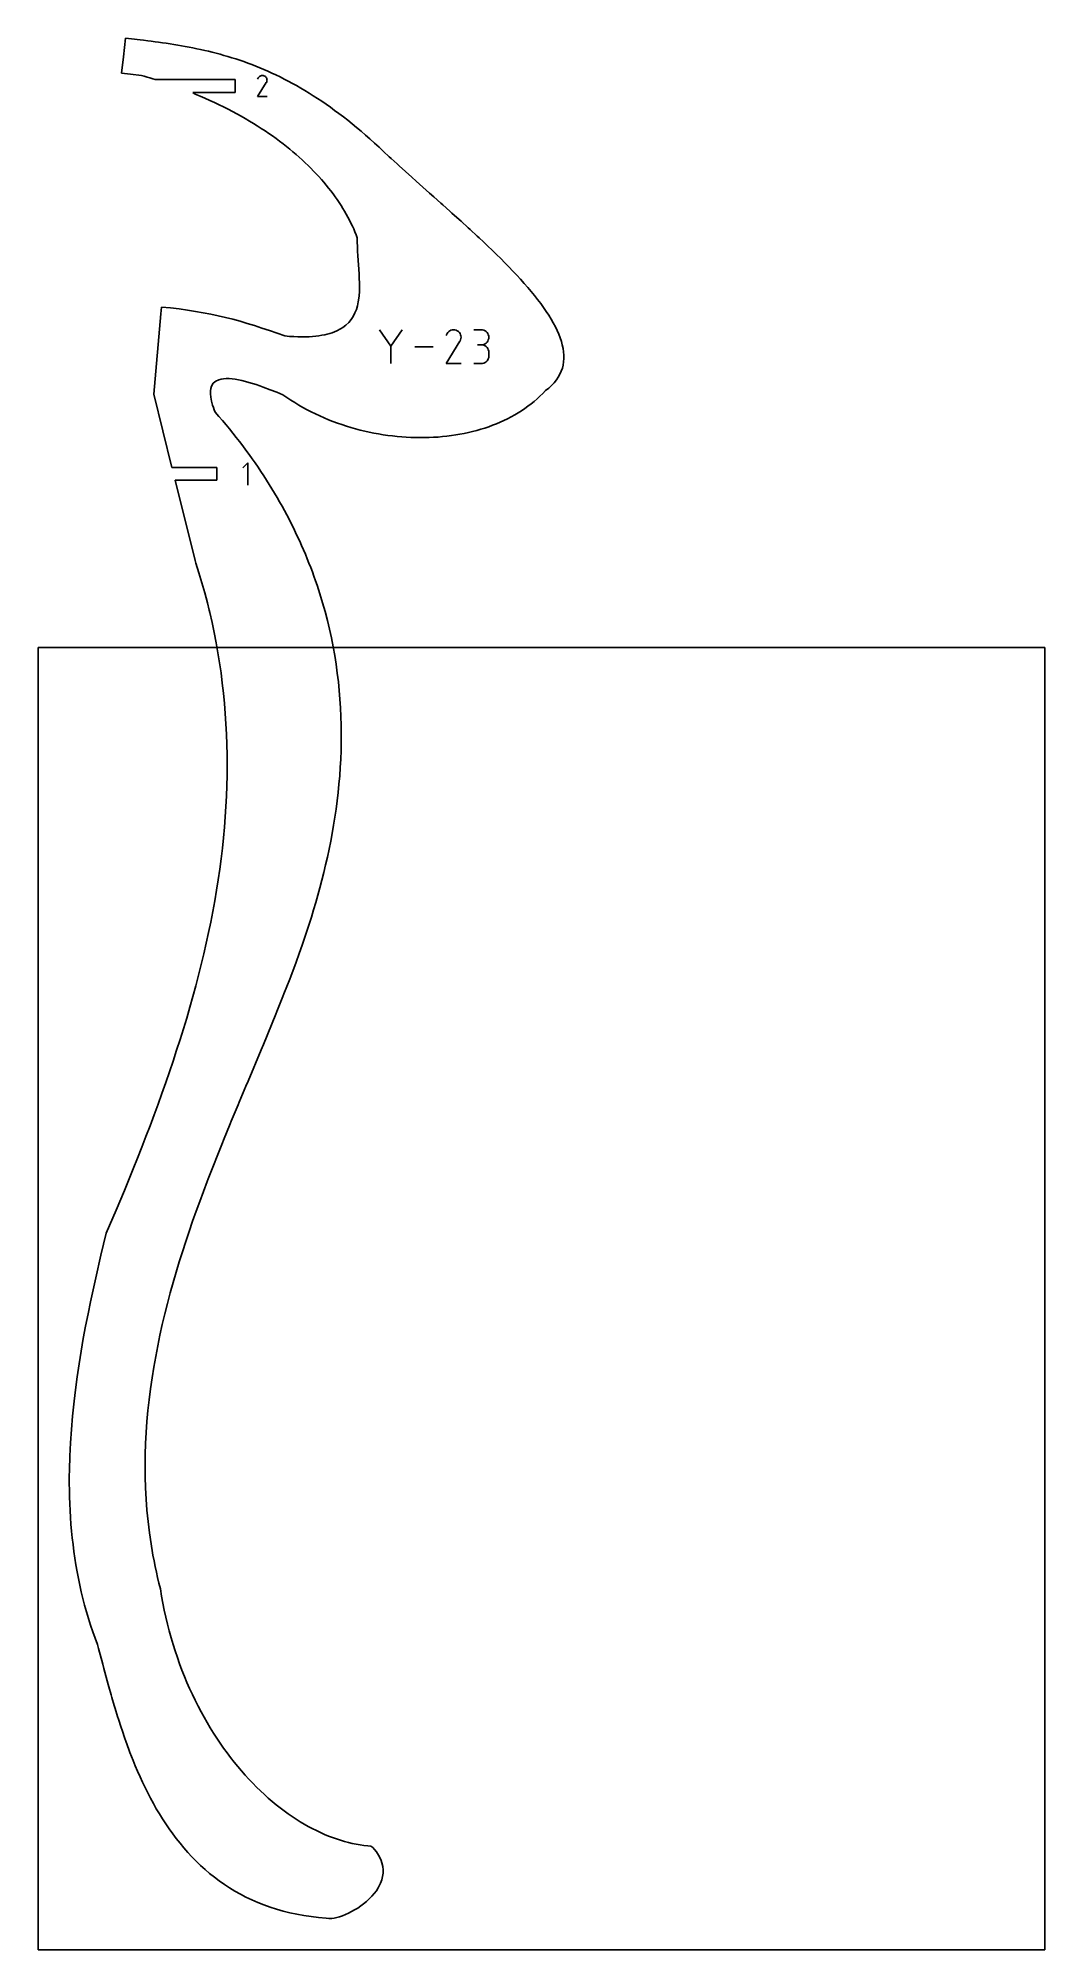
# Model space of a CAD drawing. Extents: x 0 to 216, y 0 to 410.
import ezdxf

# ---------------------------------------------------------------- set-up
doc = ezdxf.new("R2010")
doc.units = 0

msp = doc.modelspace()

# ---------------------------------------------------------------- linework, layer by layer
at = {"layer": 'annotation', "color": 1}
for p, q in [((47.569214, 401.972824), (47.425792, 401.873925)), ((47.725977, 402.045076), (47.569214, 401.972824)), ((47.892242, 402.089682), (47.725977, 402.045076)), ((48.06417, 402.105646), (47.892242, 402.089682)), ((48.237922, 402.091969), (48.06417, 402.105646)), ((48.409657, 402.047654), (48.237922, 402.091969)), ((48.575538, 401.971705), (48.409657, 402.047654)), ((48.7239, 401.866353), (48.575538, 401.971705)), ((48.575538, 401.971705), (48.575538, 401.971705)), ((47.058892, 397.558918), (48.924831, 400.562841)), ((47.194332, 401.600171), (47.061743, 401.345828)), ((47.299552, 401.749374), (47.194332, 401.600171)), ((47.425792, 401.873925), (47.299552, 401.749374)), ((48.847947, 401.739932), (48.7239, 401.866353)), ((48.946575, 401.596316), (48.847947, 401.739932)), ((48.924831, 400.562841), (48.927062, 400.565601)), ((48.924831, 400.562841), (48.924831, 400.562841)), ((48.927062, 400.565601), (48.929201, 400.568385)), ((48.929201, 400.568385), (48.931262, 400.571215)), ((48.931262, 400.571215), (48.933261, 400.574117)), ((48.933261, 400.574117), (48.93521, 400.577111)), ((48.93521, 400.577111), (48.937124, 400.580224)), ((48.937124, 400.580224), (48.939016, 400.583477)), ((48.939016, 400.583477), (48.940902, 400.586894)), ((48.940902, 400.586894), (48.942795, 400.590499)), ((48.942795, 400.590499), (49.019839, 400.75592)), ((48.942795, 400.590499), (48.942795, 400.590499)), ((49.018683, 401.43938), (48.946575, 401.596316)), ((49.063166, 401.272997), (49.018683, 401.43938)), ((49.019839, 400.75592), (49.064847, 400.927392)), ((49.078921, 401.101043), (49.063166, 401.272997)), ((49.064847, 400.927392), (49.078921, 401.101043)), ((49.078235, 397.558918), (47.058892, 397.558918)), ((75.628906, 344.047784), (73.20644, 347.551)), ((78.050915, 347.551), (75.628906, 344.047784)), ((87.469429, 340.288327), (90.449803, 345.086348)), ((87.685761, 346.743225), (87.473983, 346.336976)), ((87.853824, 346.98154), (87.685761, 346.743225)), ((88.055461, 347.180478), (87.853824, 346.98154)), ((88.284541, 347.338446), (88.055461, 347.180478)), ((88.534931, 347.45385), (88.284541, 347.338446)), ((88.800499, 347.525097), (88.534931, 347.45385)), ((89.075111, 347.550595), (88.800499, 347.525097)), ((89.352636, 347.52875), (89.075111, 347.550595)), ((89.626941, 347.457968), (89.352636, 347.52875)), ((89.891894, 347.336658), (89.626941, 347.457968)), ((90.128866, 347.168385), (89.891894, 347.336658)), ((89.891894, 347.336658), (89.891894, 347.336658)), ((90.327, 346.966459), (90.128866, 347.168385)), ((90.484534, 346.737068), (90.327, 346.966459)), ((90.449803, 345.086348), (90.453366, 345.090757)), ((90.449803, 345.086348), (90.449803, 345.086348)), ((90.453366, 345.090757), (90.456783, 345.095203)), ((90.456783, 345.095203), (90.460076, 345.099724)), ((90.460076, 345.099724), (90.463268, 345.104358)), ((90.463268, 345.104358), (90.466381, 345.109141)), ((90.466381, 345.109141), (90.469438, 345.114112)), ((90.469438, 345.114112), (90.472461, 345.119308)), ((90.472461, 345.119308), (90.475473, 345.124767)), ((90.475473, 345.124767), (90.478496, 345.130525)), ((90.478496, 345.130525), (90.601555, 345.394743)), ((90.478496, 345.130525), (90.478496, 345.130525)), ((90.599708, 346.4864), (90.484534, 346.737068)), ((90.670758, 346.220646), (90.599708, 346.4864)), ((90.601555, 345.394743), (90.673444, 345.668628)), ((90.695924, 345.945992), (90.670758, 346.220646)), ((90.673444, 345.668628), (90.695924, 345.945992)), ((95.03147, 347.542346), (93.418771, 347.542346)), ((95.321518, 347.516312), (95.03147, 347.542346)), ((95.594443, 347.441286), (95.321518, 347.516312)), ((95.845706, 347.321882), (95.594443, 347.441286)), ((95.594443, 344.418058), (95.845706, 344.537581)), ((96.070767, 347.162714), (95.845706, 347.321882)), ((95.845706, 344.537581), (96.070767, 344.69698)), ((96.265087, 346.968397), (96.070767, 347.162714)), ((96.070767, 344.69698), (96.265087, 344.891678)), ((96.424127, 346.743545), (96.265087, 346.968397)), ((96.265087, 344.891678), (96.424127, 345.117098)), ((96.543347, 346.492773), (96.424127, 346.743545)), ((96.424127, 345.117098), (96.543347, 345.368664)), ((96.618207, 346.220694), (96.543347, 346.492773)), ((96.543347, 345.368664), (96.618207, 345.641798)), ((96.64417, 345.931924), (96.618207, 346.220694)), ((96.618207, 345.641798), (96.64417, 345.931924)), ((96.64417, 345.931924), (96.64417, 345.931924)), ((75.628906, 344.329699), (75.628906, 340.288159)), ((84.746169, 343.919579), (80.775221, 343.919579)), ((95.03147, 344.316947), (94.223982, 344.316947)), ((94.223982, 344.316947), (95.03147, 344.316947)), ((95.03147, 344.316947), (95.321518, 344.342988)), ((95.321518, 344.290913), (95.03147, 344.316947)), ((95.03147, 344.316947), (95.03147, 344.316947)), ((95.321518, 344.342988), (95.594443, 344.418058)), ((95.594443, 344.215887), (95.321518, 344.290913)), ((95.321518, 340.314633), (95.594443, 340.389622)), ((95.845706, 344.096482), (95.594443, 344.215887)), ((95.594443, 340.389622), (95.845706, 340.508978)), ((96.070767, 343.937315), (95.845706, 344.096482)), ((95.845706, 340.508978), (96.070767, 340.668097)), ((96.265087, 343.742998), (96.070767, 343.937315)), ((96.070767, 340.668097), (96.265087, 340.862376)), ((96.424127, 343.518146), (96.265087, 343.742998)), ((96.265087, 340.862376), (96.424127, 341.087213)), ((96.543347, 343.267374), (96.424127, 343.518146)), ((96.424127, 341.087213), (96.543347, 341.338004)), ((96.618207, 342.995295), (96.543347, 343.267374)), ((96.543347, 341.338004), (96.618207, 341.610146)), ((96.64417, 342.706525), (96.618207, 342.995295)), ((96.618207, 341.610146), (96.64417, 341.899036)), ((96.64417, 341.899036), (96.64417, 342.706525)), ((96.64417, 342.706525), (96.64417, 342.706525)), ((90.694828, 340.288327), (87.469429, 340.288327)), ((93.418771, 340.288614), (95.03147, 340.288614)), ((95.03147, 340.288614), (95.321518, 340.314633)), ((95.03147, 340.288614), (95.03147, 340.288614)), ((44.963374, 319.020896), (43.896273, 317.953494)), ((44.963374, 314.220896), (44.963374, 319.020896))]:
    msp.add_line(p, q, dxfattribs=at)
at = {"layer": 'boundary', "color": 5}
for p, q in [((18.731108, 410.093027), (18.25981, 406.086165)), ((20.019195, 409.947324), (18.731108, 410.093027)), ((18.25981, 406.086165), (17.832285, 402.598895)), ((21.883803, 409.736532), (20.019195, 409.947324)), ((22.581854, 409.652725), (21.883803, 409.736532)), ((23.473285, 409.545761), (22.581854, 409.652725)), ((24.194021, 409.45408), (23.473285, 409.545761)), ((25.07128, 409.342601), (24.194021, 409.45408)), ((25.813945, 409.241261), (25.07128, 409.342601)), ((26.67781, 409.123464), (25.813945, 409.241261)), ((27.441708, 409.010787), (26.67781, 409.123464)), ((28.292908, 408.8853), (27.441708, 409.010787)), ((29.077422, 408.759467), (28.292908, 408.8853)), ((29.916397, 408.625131), (29.077422, 408.759467)), ((30.721181, 408.484222), (29.916397, 408.625131)), ((31.548364, 408.339478), (30.721181, 408.484222)), ((32.37312, 408.1814), (31.548364, 408.339478)), ((33.188929, 408.025322), (32.37312, 408.1814)), ((34.03348, 407.848117), (33.188929, 408.025322)), ((34.838171, 407.6795), (34.03348, 407.848117)), ((35.70245, 407.480844), (34.838171, 407.6795)), ((36.49624, 407.298731), (35.70245, 407.480844)), ((37.328645, 407.094373), (36.49624, 407.298731)), ((38.163386, 406.880056), (37.328645, 407.094373)), ((39.00028, 406.655371), (38.163386, 406.880056)), ((39.839637, 406.420136), (39.00028, 406.655371)), ((40.681308, 406.173857), (39.839637, 406.420136)), ((41.525395, 405.916053), (40.681308, 406.173857)), ((17.832285, 402.598895), (19.777283, 402.388391)), ((19.777283, 402.388391), (22.166458, 402.129808)), ((22.166458, 402.129808), (22.719653, 401.96569)), ((22.719653, 401.96569), (23.391013, 401.766225)), ((42.371942, 405.646261), (41.525395, 405.916053)), ((43.221011, 405.364364), (42.371942, 405.646261)), ((44.072592, 405.069828), (43.221011, 405.364364)), ((44.926786, 404.762272), (44.072592, 405.069828)), ((45.783574, 404.44125), (44.926786, 404.762272)), ((46.643044, 404.106605), (45.783574, 404.44125)), ((47.505332, 403.757572), (46.643044, 404.106605)), ((48.370352, 403.39412), (47.505332, 403.757572)), ((49.238326, 403.015722), (48.370352, 403.39412)), ((50.10921, 402.622059), (49.238326, 403.015722)), ((50.983198, 402.212499), (50.10921, 402.622059)), ((51.860151, 401.787061), (50.983198, 402.212499)), ((23.391013, 401.766225), (23.926361, 401.601311)), ((23.926361, 401.601311), (24.598541, 401.393881)), ((24.598541, 401.393881), (25.116828, 401.228205)), ((25.116828, 401.228205), (42.258632, 401.205355)), ((42.258632, 398.459355), (33.193389, 398.459356)), ((33.193389, 398.459356), (33.654125, 398.117442)), ((33.654125, 398.117442), (34.711639, 397.672809)), ((42.258632, 401.205355), (42.258632, 398.459355)), ((52.740322, 401.345043), (51.860151, 401.787061)), ((53.623777, 400.886227), (52.740322, 401.345043)), ((54.510553, 400.410254), (53.623777, 400.886227)), ((55.400714, 399.916724), (54.510553, 400.410254)), ((56.29438, 399.405203), (55.400714, 399.916724)), ((57.191711, 398.875283), (56.29438, 399.405203)), ((58.09277, 398.326726), (57.191711, 398.875283)), ((58.997578, 397.759198), (58.09277, 398.326726)), ((34.711639, 397.672809), (35.752873, 397.220987)), ((35.752873, 397.220987), (36.777769, 396.761981)), ((36.777769, 396.761981), (37.786505, 396.295924)), ((37.786505, 396.295924), (38.779101, 395.823079)), ((38.779101, 395.823079), (39.755649, 395.343502)), ((39.755649, 395.343502), (40.71619, 394.85741)), ((40.71619, 394.85741), (41.660728, 394.364898)), ((41.660728, 394.364898), (42.589412, 393.866163)), ((42.589412, 393.866163), (43.502256, 393.361314)), ((59.906347, 397.172192), (58.997578, 397.759198)), ((60.819132, 396.56551), (59.906347, 397.172192)), ((61.736009, 395.93857), (60.819132, 396.56551)), ((62.657197, 395.291104), (61.736009, 395.93857)), ((63.582771, 394.622911), (62.657197, 395.291104)), ((64.512838, 393.933376), (63.582771, 394.622911)), ((65.447558, 393.222392), (64.512838, 393.933376)), ((43.502256, 393.361314), (44.399229, 392.850539)), ((44.399229, 392.850539), (45.280327, 392.333812)), ((45.280327, 392.333812), (46.14585, 391.811538)), ((46.14585, 391.811538), (46.995637, 391.283733)), ((46.995637, 391.283733), (47.829758, 390.750513)), ((47.829758, 390.750513), (48.648282, 390.212161)), ((48.648282, 390.212161), (49.451279, 389.668473)), ((49.451279, 389.668473), (50.238669, 389.120089)), ((66.386986, 392.489391), (65.447558, 393.222392)), ((67.331285, 391.734124), (66.386986, 392.489391)), ((68.28062, 390.956315), (67.331285, 391.734124)), ((69.235234, 390.155404), (68.28062, 390.956315)), ((70.195086, 389.331237), (69.235234, 390.155404)), ((50.238669, 389.120089), (51.010661, 388.566743)), ((51.010661, 388.566743), (51.76715, 388.008838)), ((51.76715, 388.008838), (52.508154, 387.446445)), ((52.508154, 387.446445), (53.233737, 386.879568)), ((53.233737, 386.879568), (53.943976, 386.308501)), ((53.943976, 386.308501), (54.638916, 385.733506)), ((54.638916, 385.733506), (55.318539, 385.154481)), ((71.160402, 388.483545), (70.195086, 389.331237)), ((72.131277, 387.611717), (71.160402, 388.483545)), ((73.107935, 386.715764), (72.131277, 387.611717)), ((74.090631, 385.795055), (73.107935, 386.715764)), ((75.274057, 384.682986), (74.090631, 385.795055)), ((55.318539, 385.154481), (55.982772, 384.571551)), ((55.982772, 384.571551), (56.6318, 383.985036)), ((56.6318, 383.985036), (57.265513, 383.395083)), ((57.265513, 383.395083), (57.884092, 382.801644)), ((57.884092, 382.801644), (58.487364, 382.205066)), ((58.487364, 382.205066), (59.075522, 381.605348)), ((59.075522, 381.605348), (59.648462, 381.002663)), ((75.721296, 384.268569), (75.274057, 384.682986)), ((76.975274, 383.112797), (75.721296, 384.268569)), ((77.430817, 382.698928), (76.975274, 383.112797)), ((80.115769, 380.272368), (77.430817, 382.698928)), ((59.648462, 381.002663), (60.206285, 380.397117)), ((60.206285, 380.397117), (60.748992, 379.788926)), ((60.748992, 379.788926), (61.276573, 379.17834)), ((61.276573, 379.17834), (61.788972, 378.565139)), ((61.788972, 378.565139), (62.286296, 377.949826)), ((62.286296, 377.949826), (62.768643, 377.332314)), ((62.768643, 377.332314), (63.2358, 376.712898)), ((81.043701, 379.446154), (80.115769, 380.272368)), ((83.924195, 376.87534), (81.043701, 379.446154)), ((63.2358, 376.712898), (63.688012, 376.091625)), ((63.688012, 376.091625), (64.12507, 375.468644)), ((64.12507, 375.468644), (64.547215, 374.844174)), ((64.547215, 374.844174), (64.954253, 374.218044)), ((64.954253, 374.218044), (65.3464, 373.590806)), ((65.3464, 373.590806), (65.723386, 372.962282)), ((84.843588, 376.068078), (83.924195, 376.87534)), ((86.339888, 374.732626), (84.843588, 376.068078)), ((86.785982, 374.341608), (86.339888, 374.732626)), ((88.305841, 372.979079), (86.785982, 374.341608)), ((65.723386, 372.962282), (66.085485, 372.332792)), ((66.085485, 372.332792), (66.432594, 371.702397)), ((66.432594, 371.702397), (66.764737, 371.07131)), ((66.764737, 371.07131), (67.081922, 370.439514)), ((67.081922, 370.439514), (67.38411, 369.807357)), ((67.38411, 369.807357), (67.67127, 369.174749)), ((67.67127, 369.174749), (67.943605, 368.541789)), ((88.741656, 372.595686), (88.305841, 372.979079)), ((90.275804, 371.20911), (88.741656, 372.595686)), ((90.69912, 370.83414), (90.275804, 371.20911)), ((92.237981, 369.426412), (90.69912, 370.83414)), ((92.646736, 369.060368), (92.237981, 369.426412)), ((67.943605, 368.541789), (68.200922, 367.908849)), ((68.200922, 367.908849), (68.443355, 367.27607)), ((68.443355, 367.27607), (68.438848, 366.335252)), ((68.438848, 366.335252), (68.460311, 365.379681)), ((68.460311, 365.379681), (68.50218, 364.412386)), ((94.180454, 367.634992), (92.646736, 369.060368)), ((94.572816, 367.278535), (94.180454, 367.634992)), ((95.524043, 366.385706), (94.572816, 367.278535)), ((96.465422, 365.492275), (95.524043, 366.385706)), ((97.395557, 364.598732), (96.465422, 365.492275)), ((68.50218, 364.412386), (68.559075, 363.437012)), ((68.559075, 363.437012), (68.695824, 361.47501)), ((68.695824, 361.47501), (68.825961, 359.520507)), ((98.312821, 363.705383), (97.395557, 364.598732)), ((99.215701, 362.812837), (98.312821, 363.705383)), ((100.102728, 361.921507), (99.215701, 362.812837)), ((100.972439, 361.031765), (100.102728, 361.921507)), ((101.823404, 360.144356), (100.972439, 361.031765)), ((68.825961, 359.520507), (68.874413, 358.554229)), ((68.874413, 358.554229), (68.904292, 357.599926)), ((68.904292, 357.599926), (68.909668, 356.66062)), ((102.653963, 359.259448), (101.823404, 360.144356)), ((103.462717, 358.377586), (102.653963, 359.259448)), ((104.248045, 357.499383), (103.462717, 358.377586)), ((105.008597, 356.625144), (104.248045, 357.499383)), ((68.475253, 352.7091), (68.241649, 351.911597)), ((68.652141, 353.539713), (68.475253, 352.7091)), ((68.769136, 354.331895), (68.652141, 353.539713)), ((68.823894, 354.840642), (68.769136, 354.331895)), ((68.884858, 355.739804), (68.823894, 354.840642)), ((68.909668, 356.66062), (68.884858, 355.739804)), ((105.742775, 355.755233), (105.008597, 356.625144)), ((106.449094, 354.890225), (105.742775, 355.755233)), ((107.126034, 354.030662), (106.449094, 354.890225)), ((107.772166, 353.176869), (107.126034, 354.030662)), ((108.385956, 352.329341), (107.772166, 353.176869)), ((26.311758, 350.982207), (24.763126, 333.75853)), ((26.445122, 352.410884), (26.311758, 350.982207)), ((28.366315, 352.219521), (26.445122, 352.410884)), ((30.211886, 352.004184), (28.366315, 352.219521)), ((31.990485, 351.764737), (30.211886, 352.004184)), ((33.710641, 351.500528), (31.990485, 351.764737)), ((35.38095, 351.210963), (33.710641, 351.500528)), ((37.009963, 350.895751), (35.38095, 351.210963)), ((38.606259, 350.554167), (37.009963, 350.895751)), ((40.178437, 350.1858), (38.606259, 350.554167)), ((41.734974, 349.790225), (40.178437, 350.1858)), ((43.284639, 349.366766), (41.734974, 349.790225)), ((44.836091, 348.915131), (43.284639, 349.366766)), ((46.397867, 348.434527), (44.836091, 348.915131)), ((66.620151, 349.117788), (66.012972, 348.534719)), ((67.140594, 349.750222), (66.620151, 349.117788)), ((67.580293, 350.428952), (67.140594, 349.750222)), ((67.945334, 351.150357), (67.580293, 350.428952)), ((68.241649, 351.911597), (67.945334, 351.150357)), ((108.965933, 351.488623), (108.385956, 352.329341)), ((109.510593, 350.654887), (108.965933, 351.488623)), ((110.018396, 349.828903), (109.510593, 350.654887)), ((110.487919, 349.010857), (110.018396, 349.828903)), ((110.917696, 348.201433), (110.487919, 349.010857)), ((47.978719, 347.924728), (46.397867, 348.434527)), ((49.587294, 347.385032), (47.978719, 347.924728)), ((51.232326, 346.814981), (49.587294, 347.385032)), ((52.922535, 346.214169), (51.232326, 346.814981)), ((53.875978, 346.137115), (52.922535, 346.214169)), ((54.792163, 346.081517), (53.875978, 346.137115)), ((55.671793, 346.046801), (54.792163, 346.081517)), ((56.515326, 346.032628), (55.671793, 346.046801)), ((57.323433, 346.038615), (56.515326, 346.032628)), ((58.096989, 346.064306), (57.323433, 346.038615)), ((58.836525, 346.10922), (58.096989, 346.064306)), ((59.542719, 346.173134), (58.836525, 346.10922)), ((60.216233, 346.255415), (59.542719, 346.173134)), ((60.857787, 346.355818), (60.216233, 346.255415)), ((61.468154, 346.473849), (60.857787, 346.355818)), ((61.969542, 346.590907), (61.468154, 346.473849)), ((62.523165, 346.740693), (61.969542, 346.590907)), ((63.04761, 346.906683), (62.523165, 346.740693)), ((63.543656, 347.088909), (63.04761, 346.906683)), ((64.076598, 347.314283), (63.543656, 347.088909)), ((64.868757, 347.727687), (64.076598, 347.314283)), ((65.313202, 348.004083), (64.868757, 347.727687)), ((66.012972, 348.534719), (65.313202, 348.004083)), ((111.306143, 347.400951), (110.917696, 348.201433)), ((111.651872, 346.609855), (111.306143, 347.400951)), ((111.953286, 345.828752), (111.651872, 346.609855)), ((112.208869, 345.057754), (111.953286, 345.828752)), ((112.417283, 344.297599), (112.208869, 345.057754)), ((112.576714, 343.5488), (112.417283, 344.297599)), ((112.685919, 342.811386), (112.576714, 343.5488)), ((112.588178, 339.98792), (112.695938, 340.67406)), ((112.74324, 342.08625), (112.685919, 342.811386)), ((112.695938, 340.67406), (112.747067, 341.373648)), ((112.747067, 341.373648), (112.74324, 342.08625)), ((37.557233, 336.062046), (38.072992, 336.507773)), ((38.072992, 336.507773), (38.71608, 336.816331)), ((38.71608, 336.816331), (39.208339, 336.95189)), ((39.208339, 336.95189), (39.746627, 337.035233)), ((39.746627, 337.035233), (40.326532, 337.069959)), ((40.326532, 337.069959), (40.944071, 337.05951)), ((40.944071, 337.05951), (41.594925, 337.007488)), ((41.594925, 337.007488), (42.274898, 336.917391)), ((42.274898, 336.917391), (42.97995, 336.7927)), ((42.97995, 336.7927), (43.705719, 336.636937)), ((43.705719, 336.636937), (44.44803, 336.453718)), ((44.44803, 336.453718), (45.202731, 336.246395)), ((110.661587, 336.177679), (111.143441, 336.773923)), ((111.143441, 336.773923), (111.558748, 337.386345)), ((111.558748, 337.386345), (111.909149, 338.014366)), ((111.909149, 338.014366), (112.196434, 338.657534)), ((112.196434, 338.657534), (112.42222, 339.315606)), ((112.42222, 339.315606), (112.588178, 339.98792)), ((24.763126, 333.75853), (28.653712, 317.993896)), ((36.921305, 333.785452), (36.931439, 334.423304)), ((36.9947, 333.065972), (36.921305, 333.785452)), ((36.931439, 334.423304), (37.020278, 334.982866)), ((37.156434, 332.261271), (36.9947, 333.065972)), ((37.020278, 334.982866), (37.183403, 335.467639)), ((37.411304, 331.368294), (37.156434, 332.261271)), ((37.183403, 335.467639), (37.557233, 336.062046)), ((45.202731, 336.246395), (45.965391, 336.018683)), ((45.965391, 336.018683), (46.73194, 335.773925)), ((46.73194, 335.773925), (47.49794, 335.515588)), ((47.49794, 335.515588), (48.259017, 335.2474)), ((48.259017, 335.2474), (49.749371, 334.695074)), ((49.749371, 334.695074), (51.167801, 334.14462)), ((51.167801, 334.14462), (52.478892, 333.624224)), ((52.478892, 333.624224), (53.310366, 333.039477)), ((53.310366, 333.039477), (54.15549, 332.473993)), ((54.15549, 332.473993), (55.013468, 331.927922)), ((105.716886, 331.647909), (106.36957, 332.17856)), ((106.36957, 332.17856), (107.004476, 332.727945)), ((107.004476, 332.727945), (107.6212, 333.296359)), ((107.6212, 333.296359), (108.219461, 333.883656)), ((108.219461, 333.883656), (108.798837, 334.48972)), ((108.798837, 334.48972), (109.491058, 335.035168)), ((109.491058, 335.035168), (110.111364, 335.597988)), ((110.111364, 335.597988), (110.661587, 336.177679)), ((37.575337, 330.887443), (37.411304, 331.368294)), ((37.764489, 330.383106), (37.575337, 330.887443)), ((37.979657, 329.85514), (37.764489, 330.383106)), ((38.761513, 328.960382), (37.979657, 329.85514)), ((39.530579, 328.063214), (38.761513, 328.960382)), ((55.013468, 331.927922), (55.883953, 331.401263)), ((55.883953, 331.401263), (56.76625, 330.893806)), ((56.76625, 330.893806), (57.659789, 330.405659)), ((57.659789, 330.405659), (58.564016, 329.936814)), ((58.564016, 329.936814), (59.478203, 329.487237)), ((59.478203, 329.487237), (60.401999, 329.056716)), ((60.401999, 329.056716), (61.334687, 328.645554)), ((61.334687, 328.645554), (62.275633, 328.253447)), ((62.275633, 328.253447), (63.224201, 327.880545)), ((99.104898, 327.718583), (99.900322, 328.080113)), ((99.900322, 328.080113), (100.681601, 328.460353)), ((100.681601, 328.460353), (101.448121, 328.859413)), ((101.448121, 328.859413), (102.199588, 329.277238)), ((102.199588, 329.277238), (102.935641, 329.713802)), ((102.935641, 329.713802), (103.655739, 330.16905)), ((103.655739, 330.16905), (104.359527, 330.643224)), ((104.359527, 330.643224), (105.046742, 331.136166)), ((105.046742, 331.136166), (105.716886, 331.647909)), ((40.286905, 327.163726), (39.530579, 328.063214)), ((41.030525, 326.261876), (40.286905, 327.163726)), ((41.76135, 325.357737), (41.030525, 326.261876)), ((42.479645, 324.451424), (41.76135, 325.357737)), ((43.185427, 323.543056), (42.479645, 324.451424)), ((63.224201, 327.880545), (64.179846, 327.526765)), ((64.179846, 327.526765), (65.142013, 327.192054)), ((65.142013, 327.192054), (66.109993, 326.8765)), ((66.109993, 326.8765), (67.083286, 326.579961)), ((67.083286, 326.579961), (68.061201, 326.302473)), ((68.061201, 326.302473), (69.043203, 326.043944)), ((69.043203, 326.043944), (70.028538, 325.804491)), ((70.028538, 325.804491), (71.016758, 325.58389)), ((71.016758, 325.58389), (72.007216, 325.382418)), ((72.007216, 325.382418), (72.99931, 325.199845)), ((72.99931, 325.199845), (73.992426, 325.036105)), ((73.992426, 325.036105), (74.985907, 324.891247)), ((74.985907, 324.891247), (75.979367, 324.765375)), ((75.979367, 324.765375), (76.971895, 324.658368)), ((76.971895, 324.658368), (77.963143, 324.570168)), ((77.963143, 324.570168), (78.952506, 324.500808)), ((78.952506, 324.500808), (79.939224, 324.450197)), ((79.939224, 324.450197), (80.922948, 324.41848)), ((80.922948, 324.41848), (81.902975, 324.405494)), ((81.902975, 324.405494), (82.87872, 324.4113)), ((82.87872, 324.4113), (83.849606, 324.43584)), ((83.849606, 324.43584), (84.815273, 324.479205)), ((84.815273, 324.479205), (85.774882, 324.541298)), ((85.774882, 324.541298), (86.728103, 324.622171)), ((86.728103, 324.622171), (87.674319, 324.721666)), ((87.674319, 324.721666), (88.612968, 324.839899)), ((88.612968, 324.839899), (89.54354, 324.97699)), ((89.54354, 324.97699), (90.465672, 325.132707)), ((90.465672, 325.132707), (91.378562, 325.307123)), ((91.378562, 325.307123), (92.281905, 325.500122)), ((92.281905, 325.500122), (93.175155, 325.711984)), ((93.175155, 325.711984), (94.05788, 325.942552)), ((94.05788, 325.942552), (94.929419, 326.191703)), ((94.929419, 326.191703), (95.789397, 326.459671)), ((95.789397, 326.459671), (96.637488, 326.746321)), ((96.637488, 326.746321), (97.473016, 327.051586)), ((97.473016, 327.051586), (98.295633, 327.375817)), ((98.295633, 327.375817), (99.104898, 327.718583)), ((43.878611, 322.632506), (43.185427, 323.543056)), ((44.559464, 321.720019), (43.878611, 322.632506)), ((45.227831, 320.805554), (44.559464, 321.720019)), ((45.883877, 319.889309), (45.227831, 320.805554)), ((46.527581, 318.971174), (45.883877, 319.889309)), ((28.653712, 317.993896), (38.303275, 317.993897)), ((38.303275, 317.993897), (38.303275, 315.247897)), ((47.159083, 318.051341), (46.527581, 318.971174)), ((47.778537, 317.129737), (47.159083, 318.051341)), ((48.385768, 316.206648), (47.778537, 317.129737)), ((48.980879, 315.281771), (48.385768, 316.206648)), ((38.303275, 315.247897), (29.391622, 315.247896)), ((29.391622, 315.247896), (33.673396, 298.014779)), ((49.564074, 314.355543), (48.980879, 315.281771)), ((50.135211, 313.427755), (49.564074, 314.355543)), ((50.694592, 312.498673), (50.135211, 313.427755)), ((51.242051, 311.568213), (50.694592, 312.498673)), ((51.777709, 310.636413), (51.242051, 311.568213)), ((52.301762, 309.703433), (51.777709, 310.636413)), ((52.814047, 308.769411), (52.301762, 309.703433)), ((53.314702, 307.834089), (52.814047, 308.769411)), ((53.803917, 306.897879), (53.314702, 307.834089)), ((54.281624, 305.960599), (53.803917, 306.897879)), ((54.747934, 305.022418), (54.281624, 305.960599)), ((55.202794, 304.083383), (54.747934, 305.022418)), ((55.646421, 303.143386), (55.202794, 304.083383)), ((56.078785, 302.202795), (55.646421, 303.143386)), ((56.499955, 301.2615), (56.078785, 302.202795)), ((56.910128, 300.319473), (56.499955, 301.2615)), ((57.309146, 299.376901), (56.910128, 300.319473)), ((57.697168, 298.433789), (57.309146, 299.376901)), ((33.673396, 298.014779), (33.80843, 297.483491)), ((33.80843, 297.483491), (34.470219, 295.391964)), ((34.470219, 295.391964), (35.105874, 293.26766)), ((58.074313, 297.490248), (57.697168, 298.433789)), ((58.440529, 296.546227), (58.074313, 297.490248)), ((58.796036, 295.6019), (58.440529, 296.546227)), ((59.140769, 294.657318), (58.796036, 295.6019)), ((35.105874, 293.26766), (35.706689, 291.137236)), ((59.474824, 293.712384), (59.140769, 294.657318)), ((59.798295, 292.767255), (59.474824, 293.712384)), ((60.413717, 290.87667), (59.798295, 292.767255)), ((35.706689, 291.137236), (36.272392, 289.000805)), ((36.272392, 289.000805), (36.678127, 287.363942)), ((36.678127, 287.363942), (36.801221, 286.859751)), ((60.98756, 288.985889), (60.413717, 290.87667)), ((61.520425, 287.095494), (60.98756, 288.985889)), ((62.012717, 285.205856), (61.520425, 287.095494)), ((36.801221, 286.859751), (37.288195, 284.717143)), ((37.288195, 284.717143), (37.740563, 282.568872)), ((62.465152, 283.317545), (62.012717, 285.205856)), ((62.878339, 281.430639), (62.465152, 283.317545)), ((37.740563, 282.568872), (38.158312, 280.415026)), ((38.158312, 280.415026), (38.54168, 278.25562)), ((63.252625, 279.545867), (62.878339, 281.430639)), ((63.588906, 277.663666), (63.252625, 279.545867)), ((38.54168, 278.25562), (38.890762, 276.09105)), ((38.890762, 276.09105), (39.20563, 273.921272)), ((63.887648, 275.784323), (63.588906, 277.663666)), ((64.149513, 273.908375), (63.887648, 275.784323)), ((39.20563, 273.921272), (39.486417, 271.746295)), ((39.486417, 271.746295), (39.733385, 269.566316)), ((64.375085, 272.036313), (64.149513, 273.908375)), ((64.565125, 270.168441), (64.375085, 272.036313)), ((39.733385, 269.566316), (39.946509, 267.381361)), ((39.946509, 267.381361), (40.126098, 265.191585)), ((64.720186, 268.305384), (64.565125, 270.168441)), ((64.840897, 266.447428), (64.720186, 268.305384)), ((40.126098, 265.191585), (40.272074, 262.99695)), ((40.272074, 262.99695), (40.384944, 260.797673)), ((64.92815, 264.595038), (64.840897, 266.447428)), ((64.982393, 262.748777), (64.92815, 264.595038)), ((65.004565, 260.908952), (64.982393, 262.748777)), ((40.384944, 260.797673), (40.464609, 258.593806)), ((40.464609, 258.593806), (40.511375, 256.385309)), ((64.955478, 257.250736), (64.995333, 259.076141)), ((64.995333, 259.076141), (65.004565, 260.908952)), ((40.511375, 256.385309), (40.525525, 254.172297)), ((64.786946, 253.624256), (64.885752, 255.433226)), ((64.885752, 255.433226), (64.955478, 257.250736)), ((40.507151, 251.954964), (40.456562, 249.733212)), ((40.525525, 254.172297), (40.507151, 251.954964)), ((64.505268, 250.033113), (64.659831, 251.823972)), ((64.659831, 251.823972), (64.786946, 253.624256)), ((40.373906, 247.507164), (40.259588, 245.276839)), ((40.456562, 249.733212), (40.373906, 247.507164)), ((63.885748, 244.721621), (64.11736, 246.481389)), ((64.11736, 246.481389), (64.324157, 248.251991)), ((64.324157, 248.251991), (64.505268, 250.033113)), ((40.113682, 243.04248), (39.936753, 240.803883)), ((40.259588, 245.276839), (40.113682, 243.04248)), ((63.351681, 241.236694), (63.630224, 242.973248)), ((63.630224, 242.973248), (63.885748, 244.721621)), ((39.728827, 238.561294), (39.490409, 236.314713)), ((39.936753, 240.803883), (39.728827, 238.561294)), ((62.729694, 237.801745), (63.051147, 239.512782)), ((63.051147, 239.512782), (63.351681, 241.236694)), ((39.221767, 234.064279), (38.923206, 231.809962)), ((39.490409, 236.314713), (39.221767, 234.064279)), ((61.648735, 232.752563), (62.027456, 234.42107)), ((62.027456, 234.42107), (62.388063, 236.104277)), ((62.388063, 236.104277), (62.729694, 237.801745)), ((38.923206, 231.809962), (38.595027, 229.551786)), ((60.8419, 229.462284), (61.253235, 231.099393)), ((61.253235, 231.099393), (61.648735, 232.752563)), ((38.237842, 227.289963), (37.851864, 225.024411)), ((38.595027, 229.551786), (38.237842, 227.289963)), ((59.523962, 224.652756), (59.976094, 226.238227)), ((59.976094, 226.238227), (60.415832, 227.841639)), ((60.415832, 227.841639), (60.8419, 229.462284)), ((37.437579, 222.75535), (36.995365, 220.48286)), ((37.851864, 225.024411), (37.437579, 222.75535)), ((57.61397, 218.503105), (58.586755, 221.53803)), ((58.586755, 221.53803), (59.060423, 223.085736)), ((59.060423, 223.085736), (59.523962, 224.652756)), ((36.525621, 218.206887), (36.028922, 215.927554)), ((36.995365, 220.48286), (36.525621, 218.206887)), ((56.615272, 215.55369), (57.61397, 218.503105)), ((35.505763, 213.645019), (34.956641, 211.359352)), ((36.028922, 215.927554), (35.505763, 213.645019)), ((55.315497, 211.910255), (55.975577, 213.736717)), ((55.975577, 213.736717), (56.615272, 215.55369)), ((34.956641, 211.359352), (34.381903, 209.0706)), ((54.147296, 208.777806), (55.315497, 211.910255)), ((33.782266, 206.779035), (33.158241, 204.484663)), ((34.381903, 209.0706), (33.782266, 206.779035)), ((52.490914, 204.505577), (52.71059, 205.06161)), ((52.71059, 205.06161), (53.937856, 208.228016)), ((53.937856, 208.228016), (54.147296, 208.777806)), ((32.510382, 202.187611), (31.839323, 199.888036)), ((33.158241, 204.484663), (32.510382, 202.187611)), ((50.982973, 200.741253), (51.211115, 201.302505)), ((51.211115, 201.302505), (52.490914, 204.505577)), ((31.145606, 197.586111), (30.429878, 195.281997)), ((31.839323, 199.888036), (31.145606, 197.586111)), ((48.285023, 194.193756), (50.982973, 200.741253)), ((29.692786, 192.975856), (28.934991, 190.667937)), ((30.429878, 195.281997), (29.692786, 192.975856)), ((44.998044, 186.357503), (47.820384, 193.082422)), ((47.820384, 193.082422), (48.285023, 194.193756)), ((28.934991, 190.667937), (28.157266, 188.358284)), ((27.360162, 186.047303), (26.544369, 183.735061)), ((28.157266, 188.358284), (27.360162, 186.047303)), ((43.09243, 181.822367), (44.524602, 185.241923)), ((44.524602, 185.241923), (44.998044, 186.357503)), ((25.710749, 181.421858), (24.859923, 179.108031)), ((26.544369, 183.735061), (25.710749, 181.421858)), ((41.412437, 177.782514), (42.85109, 181.251113)), ((42.85109, 181.251113), (43.09243, 181.822367)), ((23.992621, 176.793749), (23.109784, 174.479337)), ((24.859923, 179.108031), (23.992621, 176.793749)), ((39.737722, 173.693459), (41.174118, 177.212034)), ((41.174118, 177.212034), (41.412437, 177.782514)), ((23.109784, 174.479337), (22.212107, 172.165206)), ((38.079242, 169.554874), (39.504093, 173.124386)), ((39.504093, 173.124386), (39.737722, 173.693459)), ((21.300382, 169.851533), (20.375357, 167.538755)), ((22.212107, 172.165206), (21.300382, 169.851533)), ((36.448008, 165.366884), (37.851854, 168.987583)), ((37.851854, 168.987583), (38.079242, 169.554874)), ((20.375357, 167.538755), (18.488804, 162.917291)), ((35.430653, 162.689909), (36.22821, 164.801512)), ((36.22821, 164.801512), (36.448008, 165.366884)), ((18.488804, 162.917291), (16.71505, 158.676632)), ((33.870691, 158.429936), (34.644309, 160.566117)), ((34.644309, 160.566117), (35.430653, 162.689909)), ((16.71505, 158.676632), (14.591815, 153.755251)), ((32.367555, 154.120974), (33.111383, 156.281532)), ((33.111383, 156.281532), (33.870691, 158.429936)), ((14.591815, 153.755251), (13.454229, 149.033866)), ((30.932602, 149.763694), (31.640883, 151.94831)), ((31.640883, 151.94831), (32.367555, 154.120974)), ((13.454229, 149.033866), (12.323465, 144.134397)), ((30.244304, 147.567138), (30.932602, 149.763694)), ((12.323465, 144.134397), (11.756617, 141.58194)), ((28.933375, 143.138822), (29.577357, 145.358836)), ((29.577357, 145.358836), (30.244304, 147.567138)), ((11.756617, 141.58194), (11.208672, 139.026869)), ((27.71996, 138.664641), (28.313785, 140.907412)), ((28.313785, 140.907412), (28.933375, 143.138822)), ((10.674559, 136.432904), (10.15799, 133.801757)), ((11.208672, 139.026869), (10.674559, 136.432904)), ((26.615841, 134.145959), (27.153544, 136.410771)), ((27.153544, 136.410771), (27.71996, 138.664641)), ((10.15799, 133.801757), (9.662732, 131.134685)), ((25.633122, 129.584611), (26.108569, 131.870543)), ((26.108569, 131.870543), (26.615841, 134.145959)), ((9.192552, 128.433332), (8.751338, 125.699328)), ((9.662732, 131.134685), (9.192552, 128.433332)), ((24.783412, 124.982598), (25.190882, 127.288553)), ((25.190882, 127.288553), (25.633122, 129.584611)), ((8.751338, 125.699328), (8.34307, 122.934387)), ((24.412249, 122.667058), (24.783412, 124.982598)), ((7.971523, 120.140207), (7.686662, 117.711033)), ((8.34307, 122.934387), (7.971523, 120.140207)), ((23.784773, 118.008615), (24.078879, 120.342294)), ((24.078879, 120.342294), (24.412249, 122.667058)), ((7.686662, 117.711033), (7.346898, 114.487775)), ((23.320243, 113.316015), (23.53142, 115.666415)), ((23.53142, 115.666415), (23.784773, 118.008615)), ((7.10108, 111.634677), (6.906452, 108.763469)), ((7.346898, 114.487775), (7.10108, 111.634677)), ((23.030586, 108.592592), (23.152818, 110.957998)), ((23.152818, 110.957998), (23.320243, 113.316015)), ((6.906452, 108.763469), (6.76671, 105.876523)), ((22.955066, 106.220411), (23.030586, 108.592592)), ((6.685786, 102.97647), (6.668604, 101.522382)), ((6.76671, 105.876523), (6.685786, 102.97647)), ((22.927617, 103.84191), (22.955066, 106.220411)), ((22.949699, 101.457557), (22.927617, 103.84191)), ((6.668604, 101.522382), (6.6675, 100.065977)), ((6.6675, 100.065977), (6.683133, 98.607649)), ((6.683133, 98.607649), (6.715734, 97.147778)), ((23.022651, 99.067964), (22.949699, 101.457557)), ((23.14812, 96.673658), (23.022651, 99.067964)), ((6.715734, 97.147778), (6.765911, 95.686785)), ((6.765911, 95.686785), (6.83415, 94.224972)), ((23.327506, 94.275233), (23.14812, 96.673658)), ((6.83415, 94.224972), (6.921038, 92.762668)), ((6.921038, 92.762668), (7.026789, 91.300272)), ((7.026789, 91.300272), (7.151989, 89.838329)), ((23.562003, 91.873428), (23.327506, 94.275233)), ((23.853047, 89.468791), (23.562003, 91.873428)), ((7.151989, 89.838329), (7.297061, 88.376992)), ((7.297061, 88.376992), (7.462605, 86.916914)), ((7.462605, 86.916914), (7.649005, 85.45844)), ((24.202088, 87.062), (23.853047, 89.468791)), ((24.522184, 85.158177), (24.202088, 87.062)), ((7.649005, 85.45844), (7.856743, 84.001951)), ((7.856743, 84.001951), (8.086229, 82.54785)), ((8.086229, 82.54785), (8.337908, 81.096658)), ((24.610351, 84.653836), (24.522184, 85.158177)), ((24.837147, 83.449478), (24.610351, 84.653836)), ((25.079201, 82.245073), (24.837147, 83.449478)), ((25.336684, 81.040699), (25.079201, 82.245073)), ((8.337908, 81.096658), (8.612236, 79.648755)), ((8.612236, 79.648755), (8.909873, 78.204703)), ((8.909873, 78.204703), (9.231003, 76.764893)), ((25.609924, 79.836424), (25.336684, 81.040699)), ((25.898763, 78.632444), (25.609924, 79.836424)), ((26.20373, 77.428804), (25.898763, 78.632444)), ((9.231003, 76.764893), (9.576087, 75.329766)), ((9.576087, 75.329766), (9.945689, 73.899892)), ((9.945689, 73.899892), (10.340162, 72.475638)), ((26.456902, 75.881647), (26.20373, 77.428804)), ((26.736069, 74.350206), (26.456902, 75.881647)), ((27.040717, 72.834925), (26.736069, 74.350206)), ((10.340162, 72.475638), (10.760062, 71.057608)), ((10.760062, 71.057608), (11.205673, 69.646284)), ((27.370121, 71.336068), (27.040717, 72.834925)), ((27.723773, 69.854093), (27.370121, 71.336068)), ((28.101187, 68.389363), (27.723773, 69.854093)), ((11.205673, 69.646284), (11.677412, 68.242137)), ((11.677412, 68.242137), (12.175766, 66.845719)), ((12.175766, 66.845719), (12.701161, 65.457573)), ((28.501847, 66.942233), (28.101187, 68.389363)), ((28.92522, 65.513109), (28.501847, 66.942233)), ((12.701161, 65.457573), (12.935425, 64.603098)), ((12.935425, 64.603098), (13.821034, 61.301897)), ((29.370576, 64.102325), (28.92522, 65.513109)), ((29.837514, 62.710227), (29.370576, 64.102325)), ((30.325552, 61.337165), (29.837514, 62.710227)), ((13.821034, 61.301897), (14.089047, 60.331493)), ((14.089047, 60.331493), (15.009038, 56.922629)), ((30.833853, 59.983451), (30.325552, 61.337165)), ((31.36204, 58.649526), (30.833853, 59.983451)), ((31.909485, 57.335651), (31.36204, 58.649526)), ((15.009038, 56.922629), (15.162212, 56.386518)), ((15.162212, 56.386518), (15.642406, 54.665883)), ((15.642406, 54.665883), (15.808634, 54.104592)), ((15.808634, 54.104592), (16.309331, 52.373691)), ((32.475621, 56.042138), (31.909485, 57.335651)), ((33.05991, 54.769323), (32.475621, 56.042138)), ((33.661761, 53.517531), (33.05991, 54.769323)), ((34.280577, 52.287057), (33.661761, 53.517531)), ((16.309331, 52.373691), (16.490221, 51.789183)), ((16.490221, 51.789183), (17.015112, 50.053143)), ((17.015112, 50.053143), (17.212361, 49.447719)), ((17.212361, 49.447719), (17.765226, 47.711512)), ((34.91573, 51.078207), (34.280577, 52.287057)), ((35.566663, 49.891224), (34.91573, 51.078207)), ((36.232988, 48.726476), (35.566663, 49.891224)), ((17.765226, 47.711512), (17.980526, 47.087837)), ((17.980526, 47.087837), (18.565004, 45.35634)), ((18.565004, 45.35634), (18.799999, 44.717358)), ((36.913827, 47.584137), (36.232988, 48.726476)), ((37.608817, 46.464533), (36.913827, 47.584137)), ((38.31733, 45.367937), (37.608817, 46.464533)), ((39.038765, 44.294594), (38.31733, 45.367937)), ((18.799999, 44.717358), (19.419635, 42.995284)), ((19.419635, 42.995284), (19.675937, 42.344295)), ((19.675937, 42.344295), (20.334395, 40.636262)), ((39.772544, 43.244675), (39.038765, 44.294594)), ((40.518033, 42.218421), (39.772544, 43.244675)), ((41.274795, 41.216099), (40.518033, 42.218421)), ((42.042221, 40.237922), (41.274795, 41.216099)), ((20.334395, 40.636262), (20.815921, 39.459994)), ((20.815921, 39.459994), (21.314462, 38.287241)), ((21.314462, 38.287241), (21.830565, 37.119097)), ((21.830565, 37.119097), (22.364774, 35.95654)), ((42.819762, 39.2841), (42.042221, 40.237922)), ((43.606831, 38.354801), (42.819762, 39.2841)), ((44.402849, 37.450203), (43.606831, 38.354801)), ((45.207327, 36.570524), (44.402849, 37.450203)), ((22.364774, 35.95654), (22.917875, 34.800643)), ((22.917875, 34.800643), (23.49042, 33.652519)), ((23.49042, 33.652519), (24.083034, 32.51319)), ((46.019656, 35.715876), (45.207327, 36.570524)), ((46.839311, 34.886464), (46.019656, 35.715876)), ((47.665688, 34.082398), (46.839311, 34.886464)), ((48.498402, 33.30386), (47.665688, 34.082398)), ((49.336695, 32.550968), (48.498402, 33.30386)), ((24.083034, 32.51319), (24.696289, 31.383814)), ((24.696289, 31.383814), (25.330723, 30.265349)), ((25.330723, 30.265349), (25.987047, 29.158999)), ((25.987047, 29.158999), (26.665796, 28.065891)), ((50.18025, 31.823846), (49.336695, 32.550968)), ((51.028419, 31.122552), (50.18025, 31.823846)), ((51.880781, 30.447305), (51.028419, 31.122552)), ((52.736815, 29.798168), (51.880781, 30.447305)), ((53.595861, 29.175132), (52.736815, 29.798168)), ((54.457537, 28.578398), (53.595861, 29.175132)), ((26.665796, 28.065891), (27.367635, 26.987132)), ((27.367635, 26.987132), (28.092997, 25.923755)), ((28.092997, 25.923755), (28.842407, 24.87703)), ((28.842407, 24.87703), (29.616663, 23.847971)), ((55.321406, 28.008005), (54.457537, 28.578398)), ((56.186874, 27.464019), (55.321406, 28.008005)), ((57.053415, 26.946513), (56.186874, 27.464019)), ((57.92071, 26.455512), (57.053415, 26.946513)), ((58.788193, 25.991124), (57.92071, 26.455512)), ((59.655411, 25.553325), (58.788193, 25.991124)), ((60.521873, 25.142174), (59.655411, 25.553325)), ((61.387122, 24.75773), (60.521873, 25.142174)), ((62.250639, 24.399955), (61.387122, 24.75773)), ((29.616663, 23.847971), (30.416136, 22.837764)), ((30.416136, 22.837764), (31.241502, 21.847599)), ((31.241502, 21.847599), (32.093205, 20.87857)), ((32.093205, 20.87857), (32.971723, 19.931737)), ((63.112117, 24.068989), (62.250639, 24.399955)), ((63.970986, 23.764713), (63.112117, 24.068989)), ((64.827001, 23.487234), (63.970986, 23.764713)), ((65.679456, 23.236543), (64.827001, 23.487234)), ((66.528106, 23.01266), (65.679456, 23.236543)), ((67.372495, 22.815554), (66.528106, 23.01266)), ((68.212188, 22.64522), (67.372495, 22.815554)), ((69.046763, 22.501741), (68.212188, 22.64522)), ((69.875892, 22.385066), (69.046763, 22.501741)), ((70.698955, 22.295157), (69.875892, 22.385066)), ((71.307082, 22.247615), (70.698955, 22.295157)), ((71.79029, 21.928228), (71.307082, 22.247615)), ((72.135962, 21.523159), (71.79029, 21.928228)), ((72.527397, 21.019448), (72.135962, 21.523159)), ((72.980905, 20.320739), (72.527397, 21.019448)), ((32.971723, 19.931737), (33.877803, 19.008409)), ((33.877803, 19.008409), (34.811839, 18.109604)), ((34.811839, 18.109604), (35.774197, 17.23646)), ((35.774197, 17.23646), (36.765645, 16.390109)), ((73.256232, 19.826679), (72.980905, 20.320739)), ((73.555886, 19.140621), (73.256232, 19.826679)), ((73.724853, 18.657743), (73.555886, 19.140621)), ((73.90371, 17.893571), (73.724853, 18.657743)), ((73.870971, 15.686554), (73.970423, 16.406813)), ((73.983466, 17.142872), (73.90371, 17.893571)), ((73.970423, 16.406813), (73.983466, 17.142872)), ((36.765645, 16.390109), (37.786608, 15.571678)), ((37.786608, 15.571678), (38.837529, 14.782267)), ((38.837529, 14.782267), (39.918914, 14.022977)), ((39.918914, 14.022977), (41.031378, 13.294904)), ((41.031378, 13.294904), (42.175242, 12.599015)), ((42.175242, 12.599015), (43.351058, 11.936384)), ((72.058419, 12.063296), (72.521752, 12.674137)), ((72.521752, 12.674137), (72.932693, 13.307887)), ((72.932693, 13.307887), (73.155671, 13.711847)), ((73.155671, 13.711847), (73.437856, 14.298371)), ((73.437856, 14.298371), (73.691276, 14.98334)), ((73.691276, 14.98334), (73.870971, 15.686554)), ((43.351058, 11.936384), (44.559276, 11.308038)), ((44.559276, 11.308038), (45.800373, 10.714996)), ((45.800373, 10.714996), (47.074827, 10.15825)), ((47.074827, 10.15825), (48.383116, 9.63864)), ((48.383116, 9.63864), (49.725634, 9.157075)), ((49.725634, 9.157075), (51.102971, 8.714462)), ((51.102971, 8.714462), (52.515329, 8.31154)), ((52.515329, 8.31154), (53.963326, 7.94916)), ((67.202182, 8.175759), (67.863971, 8.54972)), ((67.863971, 8.54972), (68.522476, 8.959049)), ((68.522476, 8.959049), (69.171325, 9.401939)), ((69.171325, 9.401939), (69.804457, 9.876706)), ((69.804457, 9.876706), (70.415878, 10.381808)), ((70.415878, 10.381808), (70.999388, 10.915607)), ((70.999388, 10.915607), (71.548924, 11.476613)), ((71.548924, 11.476613), (72.058419, 12.063296)), ((53.963326, 7.94916), (55.447328, 7.628006)), ((55.447328, 7.628006), (56.967855, 7.348744)), ((56.967855, 7.348744), (58.525182, 7.112024)), ((58.525182, 7.112024), (60.119952, 6.918363)), ((60.119952, 6.918363), (61.752425, 6.76825)), ((61.752425, 6.76825), (62.308844, 6.672944)), ((62.308844, 6.672944), (62.990199, 6.695058)), ((62.990199, 6.695058), (63.503366, 6.772186)), ((63.503366, 6.772186), (64.056465, 6.897101)), ((64.056465, 6.897101), (64.643173, 7.068017)), ((64.643173, 7.068017), (65.257302, 7.283161)), ((65.257302, 7.283161), (65.892644, 7.5407)), ((65.892644, 7.5407), (66.543009, 7.838849)), ((66.543009, 7.838849), (67.202182, 8.175759))]:
    msp.add_line(p, q, dxfattribs=at)
at = {"layer": 'frame', "color": 5}
for p, q in [((215.9, 279.4), (0, 279.4)), ((0, 279.4), (0, 0)), ((215.9, 0), (215.9, 279.4)), ((0, 0), (215.9, 0))]:
    msp.add_line(p, q, dxfattribs=at)

doc.saveas('drawing.dxf')
